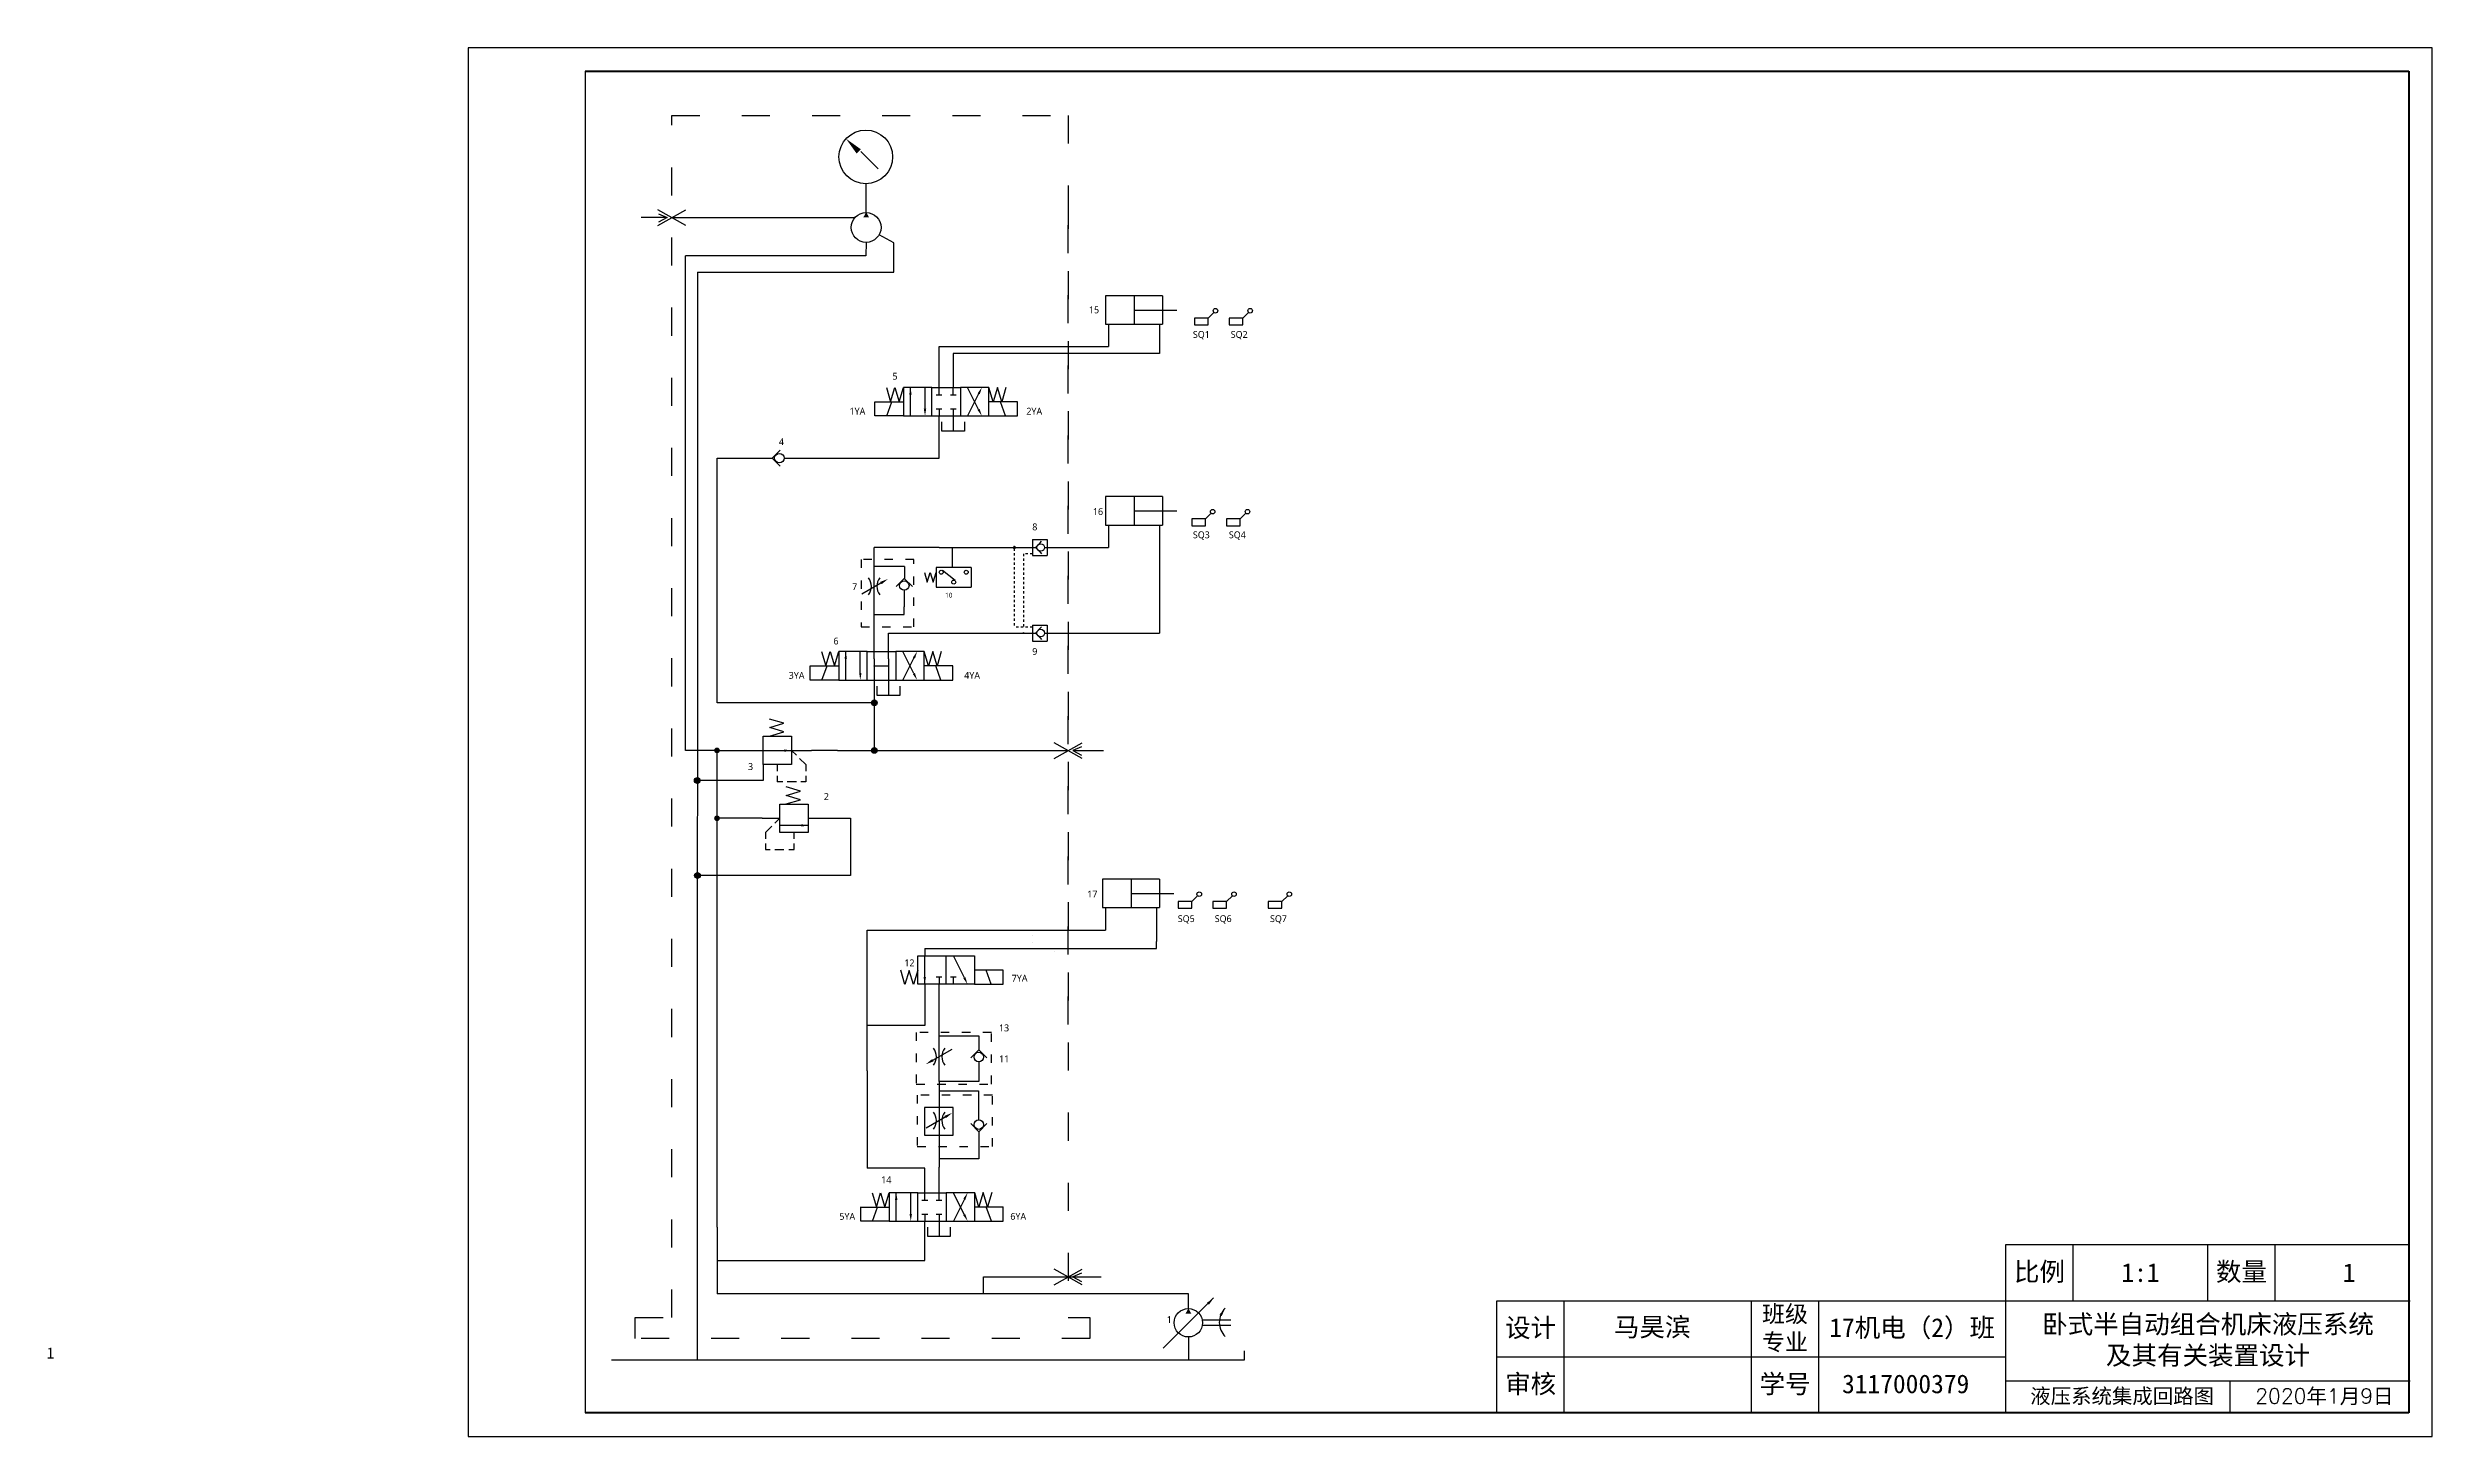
# Model space of a CAD drawing. Extents: x 250 to 760, y 18 to 315.
import ezdxf

# ---------------------------------------------------------------- set-up
doc = ezdxf.new("R2010")
doc.units = 0
doc.header["$LTSCALE"] = 5
doc.header["$MEASUREMENT"] = 0
doc.linetypes.add('ACAD_ISO03W100', pattern=[30, 12, -18])
doc.linetypes.add('虚线', pattern=[2, 1, -1])
doc.layers.get('0').update_dxf_attribs({"linetype": 'CONTINUOUS'})
for name, color, linetype in [('11', 1, 'CONTINUOUS'), ('12', 2, 'CONTINUOUS'), ('明细表', 7, 'CONTINUOUS')]:
    doc.layers.add(name, color=color, linetype=linetype)
doc.layers.add('粗实线', color=3, linetype='CONTINUOUS', lineweight=70)
doc.styles.get("Standard").update_dxf_attribs({"font": ''})
doc.styles.get('Standard').set_extended_font_data('Microsoft YaHei')

# ---------------------------------------------------------------- blocks, each defined once
blk = doc.blocks.new('5221', base_point=(319.6, 303.8))
at = {"layer": '11', "color": 0}
blk.add_line((318.28, 300.92), (315.62, 293.63), dxfattribs=at)
at = {"layer": '12', "color": 0}
blk.add_solid([(317.83, 301.09), (318.73, 300.76), (319.26, 303.63)], dxfattribs=at)
blk = doc.blocks.new('5237', base_point=(345.2, 24.85))
at = {"layer": '11', "color": 0}
for centre, start, end in [((345.2, 30.89), 233.1301, 306.8699), ((345.2, 18.93), 53.1301, 126.8699)]:
    blk.add_arc(centre, 5, start, end, dxfattribs=at)
blk = doc.blocks.new('5236', base_point=(344.9, 43))
at = {"layer": '11', "color": 0}
for p, q in [((342, 47.9), (343.5, 42.9)), ((343.5, 42.9), (345, 47.9)), ((345, 47.9), (346.5, 42.9)), ((346.5, 42.9), (348, 47.9))]:
    blk.add_line(p, q, dxfattribs=at)

msp = doc.modelspace()

# ---------------------------------------------------------------- hatches: boundary and pattern name
at = {"linetype": '虚线', "lineweight": -3, "ltscale": 0.1}
h = msp.add_hatch(color=0, dxfattribs=at)
h.dxf.hatch_style = 1
h.paths.add_polyline_path([(456.09, 207.87), (456.49, 207.87, 1)])
h = msp.add_hatch(color=0, dxfattribs=at)
h.dxf.hatch_style = 1
h.paths.add_polyline_path([(456.09, 207.87), (456.49, 207.87, -1)])
h = msp.add_hatch(color=0, dxfattribs=at)
h.dxf.hatch_style = 1
h.paths.add_polyline_path([(458.05, 189.58), (458.45, 189.58, 1)])
h = msp.add_hatch(color=0, dxfattribs=at)
h.dxf.hatch_style = 1
h.paths.add_polyline_path([(458.05, 189.58), (458.45, 189.58, -1)])
h = msp.add_hatch(color=0, dxfattribs=at)
h.dxf.hatch_style = 1
h.paths.add_polyline_path([(426.16, 182.55), (426.56, 182.55, 1)])
h = msp.add_hatch(color=0, dxfattribs=at)
h.dxf.hatch_style = 1
h.paths.add_polyline_path([(426.16, 182.55), (426.56, 182.55, -1)])
h = msp.add_hatch(color=0, dxfattribs=at)
h.dxf.hatch_style = 1
h.paths.add_polyline_path([(429.61, 182.55), (429.21, 182.55, -1)])
h = msp.add_hatch(color=0, dxfattribs=at)
h.dxf.hatch_style = 1
h.paths.add_polyline_path([(429.61, 182.55), (429.21, 182.55, 1)])
at = {"lineweight": -3, "ltscale": 0.1}
h = msp.add_hatch(color=0, dxfattribs=at)
edge = h.paths.add_edge_path()
edge.add_arc((426.36, 174.68), 0.613, 0, 360)
h = msp.add_hatch(color=0, dxfattribs=at)
edge = h.paths.add_edge_path()
edge.add_arc((392.72, 164.48), 0.613, 0, 360)
h = msp.add_hatch(color=0, dxfattribs=at)
edge = h.paths.add_edge_path()
edge.add_arc((426.36, 164.47), 0.613, 0, 360)
h = msp.add_hatch(color=0, dxfattribs=at)
edge = h.paths.add_edge_path()
edge.add_arc((388.49, 158.03), 0.613, 0, 360)
h = msp.add_hatch(color=0, dxfattribs=at)
edge = h.paths.add_edge_path()
edge.add_arc((392.72, 149.97), 0.613, 0, 360)
h = msp.add_hatch(color=0, dxfattribs=at)
edge = h.paths.add_edge_path()
edge.add_arc((388.54, 137.75), 0.613, 0, 360)

# ---------------------------------------------------------------- linework, layer by layer
at = {"color": 0, "ltscale": 0.1}
for p, q in [((339.5, 314.77), (339.5, 17.77)), ((759.5, 314.77), (339.5, 314.77)), ((759.5, 17.77), (759.5, 314.77)), ((364.5, 309.77), (364.5, 22.77)), ((385.96, 164.48), (385.96, 270.24)), ((388.54, 266.73), (388.45, 34.03)), ((440.2, 242.1), (440.2, 250.83)), ((440.2, 250.83), (476.42, 250.83)), ((392.72, 174.68), (392.72, 226.99)), ((407.06, 226.99), (440.2, 226.99)), ((440.2, 207.87), (460.79, 207.87)), ((442.99, 207.87), (442.99, 203.63)), ((462.74, 207.87), (476.42, 207.87)), ((426.36, 185.61), (426.36, 193.51)), ((429.41, 185.61), (429.41, 189.58)), ((429.41, 189.58), (460.79, 189.58)), ((462.74, 189.58), (473.54, 189.58)), ((426.98, 174.68), (392.72, 174.68)), ((392.72, 164.48), (385.96, 164.48)), ((392.72, 149.97), (392.72, 164.48)), ((392.72, 164.48), (398.3, 164.48)), ((392.72, 69.38), (392.72, 149.97)), ((416.48, 149.97), (421.26, 149.97)), ((421.26, 149.97), (421.26, 137.75)), ((421.26, 137.75), (388.54, 137.75)), ((424.84, 95.96), (424.84, 126.06)), ((424.84, 126.06), (460.79, 126.06)), ((462.74, 126.06), (475.78, 126.06)), ((437.14, 122.1), (460.79, 122.1)), ((462.74, 122.1), (486.73, 122.1)), ((437.15, 75.16), (424.84, 75.16)), ((437.15, 69.87), (437.15, 75.16)), ((392.72, 62.51), (392.72, 69.38)), ((392.72, 55.39), (437.15, 55.39)), ((493.52, 48.27), (392.72, 48.27)), ((339.5, 17.77), (759.5, 17.77))]:
    msp.add_line(p, q, dxfattribs=at)
at = {"color": 0, "linetype": 'ACAD_ISO03W100', "ltscale": 0.1}
for p, q in [((383.05, 43.17), (383.05, 300.3)), ((467.84, 105.82), (467.84, 282)), ((467.84, 282), (467.84, 43.17)), ((467.84, 43.17), (472.47, 43.17)), ((472.47, 43.17), (472.47, 38.68)), ((472.47, 38.68), (375.23, 38.68))]:
    msp.add_line(p, q, dxfattribs=at)
at = {"color": 0, "linetype": 'ACAD_ISO03W100', "lineweight": -3, "ltscale": 0.1}
for p, q in [((383.05, 300.3), (467.84, 300.3)), ((467.84, 300.3), (467.84, 282)), ((375.23, 38.68), (375.23, 43.17)), ((375.23, 43.17), (383.05, 43.17))]:
    msp.add_line(p, q, dxfattribs=at)
at = {"color": 0, "lineweight": -3, "ltscale": 0.1}
for p, q in [((424.62, 279.52), (424.62, 285.67)), ((382.06, 278.42), (376.53, 278.42)), ((380.06, 276.75), (386.05, 280.09)), ((386.05, 276.75), (380.06, 280.09)), ((380.23, 279.22), (382.06, 278.42)), ((382.06, 278.42), (380.23, 277.46)), ((383.07, 278.43), (422.2, 278.43)), ((424.6, 273.14), (424.57, 270.24)), ((430.5, 273.05), (427.39, 274.78)), ((430.5, 271.04), (430.5, 273.05)), ((430.5, 266.73), (430.5, 271.04)), ((424.57, 270.24), (385.96, 270.24)), ((388.54, 266.73), (424.6, 266.73)), ((424.6, 266.73), (430.5, 266.73)), ((460.2, 209.55), (460.2, 207.87)), ((460.2, 209.55), (463.32, 209.55)), ((461.8, 208.89), (462.14, 209.23)), ((463.32, 209.55), (463.32, 206.15)), ((440.2, 207.87), (426.36, 207.87)), ((460.2, 207.87), (460.2, 206.15)), ((460.2, 206.15), (463.32, 206.15)), ((461.8, 206.86), (462.14, 206.52)), ((460.2, 191.26), (463.32, 191.26)), ((460.2, 191.26), (460.2, 189.58)), ((460.2, 189.58), (460.2, 187.85)), ((461.8, 190.59), (462.14, 190.93)), ((463.32, 191.26), (463.32, 187.85)), ((473.54, 189.58), (487.37, 189.58)), ((426.36, 184.04), (426.36, 181.06)), ((429.41, 184.04), (429.41, 181.06)), ((460.2, 187.85), (463.32, 187.85)), ((461.8, 188.56), (462.14, 188.22)), ((426.36, 182.55), (429.41, 182.55)), ((418.52, 164.48), (421.05, 164.47)), ((440.2, 164.47), (467.84, 164.43)), ((470.83, 162.76), (464.84, 166.1)), ((464.84, 162.76), (470.83, 166.1)), ((470.66, 165.23), (468.83, 164.43)), ((468.83, 164.43), (470.66, 163.47)), ((468.83, 164.43), (475.37, 164.43)), ((402.58, 161.43), (402.58, 158.03)), ((402.58, 158.03), (388.49, 158.03)), ((460.79, 126.06), (462.74, 126.06)), ((486.73, 122.1), (486.73, 123.64)), ((437.14, 122.1), (437.14, 120.55)), ((460.79, 122.1), (462.74, 122.1)), ((464.82, 121.41), (464.82, 121.41)), ((437.14, 112.24), (437.14, 105.66)), ((440.2, 104.28), (440.2, 114.47)), ((437.14, 105.66), (424.84, 105.66)), ((440.2, 93.68), (440.2, 104.28)), ((440.2, 103.44), (448.71, 103.44)), ((448.71, 103.44), (448.71, 100.42)), ((448.7, 97.89), (448.7, 97.89)), ((448.7, 97.89), (448.7, 97.89)), ((448.7, 97.89), (448.71, 93.68)), ((424.84, 95.96), (424.84, 85.35)), ((448.71, 93.68), (440.2, 93.68)), ((424.84, 85.35), (424.84, 75.16)), ((392.72, 62.51), (392.72, 48.27)), ((668.3, 58.77), (754.5, 58.77)), ((449.7, 48.27), (449.7, 51.86)), ((449.7, 51.86), (467.84, 51.86)), ((470.83, 50.2), (464.84, 53.53)), ((464.84, 50.2), (470.83, 53.53)), ((467.84, 51.86), (474.84, 51.86)), ((470.66, 52.66), (468.83, 51.86)), ((468.83, 51.86), (470.66, 50.9))]:
    msp.add_line(p, q, dxfattribs=at)
at = {"color": 0}
for p, q in [((440.83, 232.72), (440.83, 234.73)), ((443.24, 236.02), (443.24, 232.72)), ((445.65, 234.73), (445.65, 232.72)), ((445.65, 232.72), (440.83, 232.72)), ((494.23, 213.97), (494.23, 212.51)), ((432.78, 203.79), (432.78, 201.25)), ((429.41, 179.53), (429.41, 176.23)), ((427, 176.23), (427, 178.24)), ((431.81, 176.23), (427, 176.23)), ((431.81, 178.24), (431.81, 176.23)), ((491.35, 132.16), (491.35, 130.7)), ((437.14, 114.47), (437.14, 112.23)), ((440.2, 91.67), (448.64, 91.67)), ((448.71, 82.93), (448.71, 77.11)), ((448.71, 77.11), (440.2, 77.11)), ((440.2, 69.87), (440.2, 75.37)), ((437.79, 60.49), (437.79, 62.5)), ((440.2, 63.79), (440.2, 60.49)), ((442.61, 62.5), (442.61, 60.49)), ((442.61, 60.49), (437.79, 60.49)), ((505.43, 36.04), (505.43, 34.03)), ((505.43, 34.03), (370.19, 34.03))]:
    msp.add_line(p, q, dxfattribs=at)
at = {"lineweight": 30}
msp.add_line((754.5, 226.77), (754.5, 70.77), dxfattribs=at)
at = {"color": 0, "linetype": 'ACAD_ISO03W100', "ltscale": 0.03}
for p, q in [((423.52, 205.32), (423.52, 190.9)), ((434.82, 205.32), (423.52, 205.32)), ((434.82, 190.9), (434.82, 205.32)), ((423.52, 190.9), (434.82, 190.9)), ((435.33, 104.13), (435.33, 93.12)), ((451.39, 104.13), (435.33, 104.13)), ((451.39, 93.12), (451.39, 104.13)), ((435.33, 93.12), (451.39, 93.12)), ((435.55, 90.75), (435.55, 79.74)), ((451.61, 90.75), (435.55, 90.75)), ((451.61, 79.74), (451.61, 90.75)), ((435.55, 79.74), (451.61, 79.74))]:
    msp.add_line(p, q, dxfattribs=at)
at = {"color": 0, "linetype": '虚线', "lineweight": -3, "ltscale": 0.1}
for p, q in [((456.29, 207.67), (456.29, 190.87)), ((460.2, 206.5), (458.25, 206.5)), ((458.25, 206.5), (458.25, 190.87)), ((460.2, 206.5), (460.2, 206.5)), ((460.2, 190.87), (456.29, 190.87)), ((460.2, 124.83), (460.2, 124.83)), ((460.2, 123.37), (460.2, 123.37))]:
    msp.add_line(p, q, dxfattribs=at)
at = {"color": 0, "lineweight": -3, "ltscale": 0.1}
for centre, radius in [((424.6, 276.33), 3.19), ((426.36, 174.68), 0.613), ((426.36, 164.47), 0.613), ((388.49, 158.03), 0.613), ((388.54, 137.75), 0.613)]:
    msp.add_circle(centre, radius, dxfattribs=at)
at = {"color": 0, "linetype": '虚线', "lineweight": -3, "ltscale": 0.1}
for radius in [0.2, 2.842170943040401e-14]:
    msp.add_circle((456.29, 207.87), radius, dxfattribs=at)
for start, end in [(360, 180), (180, 0)]:
    msp.add_arc((456.29, 207.87), 0.2, start, end, dxfattribs=at)
at = {"layer": '11', "color": 0}
for p, q in [((423.44, 292.59), (427.2, 288.83)), ((475.78, 261.72), (475.78, 255.63)), ((487.95, 261.72), (475.78, 261.72)), ((481.95, 261.72), (481.95, 255.63)), ((487.96, 261.72), (487.96, 255.63)), ((475.78, 255.63), (487.95, 255.63)), ((476.42, 255.63), (476.42, 250.83)), ((481.95, 258.67), (491.07, 258.67)), ((487.37, 255.63), (487.37, 249.34)), ((494.81, 256.93), (494.81, 255.47)), ((497.73, 256.93), (494.81, 256.93)), ((494.81, 255.47), (497.73, 255.47)), ((497.73, 256.93), (498.97, 258.17)), ((497.73, 255.47), (497.73, 256.93)), ((502.24, 256.93), (502.24, 255.47)), ((505.16, 256.93), (502.24, 256.93)), ((502.24, 255.47), (505.16, 255.47)), ((505.16, 256.93), (506.4, 258.17)), ((505.16, 255.47), (505.16, 256.93)), ((487.37, 249.34), (443.24, 249.34)), ((443.24, 249.34), (443.24, 242.1)), ((428.93, 242.1), (429.83, 239.06)), ((429.83, 239.06), (430.75, 242.09)), ((430.75, 242.09), (431.66, 239.06)), ((431.66, 239.06), (432.58, 242.1)), ((438.67, 242.1), (432.58, 242.1)), ((432.58, 242.1), (432.58, 236.01)), ((434.11, 236.04), (434.11, 242.12)), ((437.2, 237.55), (437.2, 242.1)), ((438.67, 236.01), (438.67, 242.1)), ((438.69, 242.1), (444.78, 242.1)), ((439.59, 240.52), (440.81, 240.52)), ((440.2, 240.52), (440.2, 242.1)), ((442.63, 240.52), (443.85, 240.52)), ((443.24, 240.52), (443.24, 242.1)), ((444.77, 242.1), (444.77, 236.01)), ((450.86, 242.1), (444.77, 242.1)), ((448.65, 237.41), (446.27, 242.13)), ((448.67, 240.74), (446.3, 236.03)), ((450.86, 236.01), (450.86, 242.1)), ((451.78, 239.06), (450.87, 242.1)), ((452.7, 242.09), (451.78, 239.06)), ((453.61, 239.06), (452.7, 242.09)), ((454.51, 242.1), (453.61, 239.06)), ((426.49, 239.05), (432.57, 239.05)), ((426.49, 236.01), (426.49, 239.05)), ((432.57, 236.01), (426.49, 236.01)), ((429, 236.01), (430.11, 239.05)), ((432.58, 236.01), (438.67, 236.01)), ((438.69, 236.02), (444.78, 236.02)), ((439.59, 237.55), (440.81, 237.55)), ((440.2, 237.55), (440.2, 236.02)), ((440.2, 226.99), (440.2, 236.02)), ((442.63, 237.55), (443.85, 237.55)), ((443.24, 237.55), (443.24, 236.02)), ((444.77, 236.01), (450.86, 236.01)), ((456.95, 239.05), (450.87, 239.05)), ((450.87, 236.01), (456.95, 236.01)), ((454.44, 236.01), (453.33, 239.05)), ((456.95, 236.01), (456.95, 239.05)), ((392.72, 226.99), (404.53, 226.99)), ((406.25, 228.71), (404.53, 226.99)), ((404.53, 226.99), (406.25, 225.27)), ((475.78, 218.76), (475.78, 212.67)), ((487.95, 218.76), (475.78, 218.76)), ((481.95, 218.76), (481.95, 212.68)), ((481.95, 215.71), (491.07, 215.71)), ((487.96, 218.77), (487.96, 212.68)), ((497.15, 213.97), (498.39, 215.21)), ((504.58, 213.97), (505.82, 215.21)), ((475.78, 212.67), (487.95, 212.67)), ((476.42, 212.68), (476.42, 207.87)), ((487.37, 212.68), (487.37, 189.58)), ((497.15, 213.97), (494.23, 213.97)), ((494.23, 212.51), (497.15, 212.51)), ((497.15, 212.51), (497.15, 213.97)), ((501.66, 213.97), (501.66, 212.51)), ((504.58, 213.97), (501.66, 213.97)), ((501.66, 212.51), (504.58, 212.51)), ((504.58, 212.51), (504.58, 213.97)), ((426.36, 193.51), (426.36, 207.87)), ((461.8, 208.89), (460.79, 207.87)), ((461.8, 206.86), (460.79, 207.87)), ((432.78, 203.79), (426.36, 203.79)), ((432.77, 201.25), (431.05, 199.53)), ((434.49, 199.53), (432.77, 201.25)), ((439.61, 203.63), (439.61, 199.37)), ((447.06, 203.63), (439.61, 203.63)), ((439.61, 199.37), (447.06, 199.37)), ((443.63, 200.79), (440.95, 202.94)), ((447.06, 203.63), (447.06, 199.37)), ((432.76, 198.73), (432.77, 195.19)), ((432.77, 193.51), (432.77, 195.19)), ((426.36, 193.51), (432.77, 193.51)), ((461.8, 190.59), (460.79, 189.58)), ((461.8, 188.56), (460.79, 189.58)), ((415.1, 185.61), (416, 182.57)), ((416, 182.57), (416.91, 185.6)), ((416.91, 185.6), (417.83, 182.57)), ((417.83, 182.57), (418.74, 185.61)), ((424.84, 185.61), (418.75, 185.61)), ((418.75, 185.61), (418.75, 179.53)), ((420.27, 179.56), (420.27, 185.63)), ((423.36, 181.06), (423.36, 185.61)), ((424.84, 179.53), (424.84, 185.61)), ((424.86, 185.61), (430.94, 185.61)), ((426.36, 184.04), (426.36, 185.61)), ((429.41, 184.04), (429.41, 185.61)), ((430.94, 185.61), (430.94, 179.53)), ((437.03, 185.61), (430.94, 185.61)), ((434.82, 180.92), (432.44, 185.64)), ((434.83, 184.25), (432.47, 179.54)), ((437.95, 182.57), (437.03, 185.61)), ((437.03, 179.53), (437.03, 185.61)), ((438.86, 185.6), (437.95, 182.57)), ((439.78, 182.57), (438.86, 185.6)), ((440.68, 185.61), (439.78, 182.57)), ((412.66, 182.56), (418.74, 182.56)), ((412.66, 179.52), (412.66, 182.56)), ((418.74, 179.52), (412.66, 179.52)), ((415.17, 179.52), (416.28, 182.56)), ((418.75, 179.53), (424.84, 179.53)), ((424.86, 179.53), (430.94, 179.53)), ((426.36, 181.06), (426.36, 179.53)), ((426.36, 179.53), (426.36, 164.47)), ((429.41, 181.06), (429.41, 179.53)), ((430.94, 179.53), (437.03, 179.53)), ((443.12, 182.56), (437.04, 182.56)), ((437.04, 179.52), (443.12, 179.52)), ((440.61, 179.52), (439.5, 182.56)), ((443.12, 179.52), (443.12, 182.56)), ((407.02, 170.27), (403.98, 171.19)), ((403.98, 167.54), (407.02, 168.45)), ((403.99, 169.36), (407.02, 170.27)), ((407.02, 168.45), (403.99, 169.36)), ((398.3, 164.48), (402.58, 164.48)), ((402.56, 164.47), (408.65, 164.47)), ((402.58, 161.43), (402.58, 167.52)), ((402.58, 167.52), (408.67, 167.52)), ((408.67, 167.52), (408.67, 161.43)), ((408.67, 164.48), (412.9, 164.48)), ((418.52, 164.48), (412.9, 164.48)), ((421.05, 164.47), (440.2, 164.47)), ((408.67, 161.43), (402.58, 161.43)), ((406.13, 153.01), (412.21, 153.01)), ((406.13, 146.93), (406.13, 153.01)), ((410.57, 155.75), (407.52, 156.67)), ((407.52, 153.02), (410.57, 153.93)), ((407.53, 154.84), (410.57, 155.75)), ((410.57, 153.93), (407.53, 154.84)), ((412.21, 153.01), (412.21, 146.93)), ((402.4, 149.97), (392.72, 149.97)), ((402.4, 149.97), (406.13, 149.97)), ((406.16, 148.46), (412.25, 148.46)), ((412.21, 149.97), (416.48, 149.97)), ((412.21, 146.93), (406.13, 146.93)), ((475.14, 136.94), (475.14, 130.86)), ((487.31, 136.94), (475.14, 136.94)), ((481.31, 136.94), (481.31, 130.86)), ((481.31, 133.9), (490.43, 133.9)), ((487.32, 136.95), (487.32, 130.86)), ((494.27, 132.16), (495.5, 133.39)), ((501.69, 132.16), (502.93, 133.39)), ((513.52, 132.16), (514.76, 133.39)), ((475.14, 130.86), (487.31, 130.86)), ((475.78, 130.86), (475.78, 126.06)), ((486.73, 130.86), (486.73, 123.64)), ((494.27, 132.16), (491.35, 132.16)), ((491.35, 130.7), (494.27, 130.7)), ((494.27, 130.7), (494.27, 132.16)), ((498.77, 132.16), (498.77, 130.7)), ((501.69, 132.16), (498.77, 132.16)), ((498.77, 130.7), (501.69, 130.7)), ((501.69, 130.7), (501.69, 132.16)), ((510.6, 132.16), (510.6, 130.7)), ((513.52, 132.16), (510.6, 132.16)), ((510.6, 130.7), (513.52, 130.7)), ((513.52, 130.7), (513.52, 132.16)), ((432.91, 114.4), (432, 117.44)), ((433.82, 117.43), (432.91, 114.4)), ((434.74, 114.4), (433.82, 117.43)), ((435.64, 117.44), (434.74, 114.4)), ((435.64, 120.56), (447.81, 120.56)), ((435.64, 114.47), (435.64, 120.55)), ((437.14, 114.47), (437.14, 120.56)), ((441.72, 114.49), (441.72, 120.58)), ((445.61, 115.84), (443.26, 120.56)), ((447.81, 120.56), (447.81, 114.47)), ((453.89, 117.51), (447.81, 117.51)), ((451.38, 114.47), (450.27, 117.51)), ((453.89, 114.47), (453.89, 117.51)), ((441.72, 114.47), (435.64, 114.47)), ((440.81, 116), (439.59, 116)), ((440.2, 116), (440.2, 114.47)), ((440.2, 114.47), (440.2, 114.47)), ((447.81, 114.47), (441.72, 114.47)), ((443.86, 116), (442.64, 116)), ((443.25, 116), (443.25, 114.47)), ((447.81, 114.47), (453.89, 114.47)), ((446.99, 98.7), (448.71, 100.42)), ((448.71, 100.42), (450.43, 98.7)), ((440.2, 93.68), (440.2, 75.37)), ((443.21, 88.11), (437.11, 88.11)), ((437.11, 88.11), (437.11, 82.21)), ((443.21, 82.21), (443.21, 88.11)), ((448.72, 85.45), (448.71, 91.67)), ((437.11, 82.21), (443.22, 82.21)), ((446.99, 84.65), (448.71, 82.93)), ((448.71, 82.93), (450.43, 84.65)), ((423.45, 63.81), (423.45, 66.85)), ((423.45, 66.82), (429.53, 66.82)), ((425.89, 69.86), (426.79, 66.82)), ((425.96, 63.78), (427.07, 66.82)), ((426.79, 66.82), (427.71, 69.86)), ((427.71, 69.86), (428.62, 66.82)), ((428.62, 66.82), (429.53, 69.86)), ((435.63, 69.87), (429.54, 69.87)), ((429.54, 69.87), (429.54, 63.78)), ((431.06, 63.81), (431.06, 69.89)), ((434.15, 65.32), (434.15, 69.87)), ((435.63, 63.78), (435.63, 69.87)), ((435.65, 69.87), (441.73, 69.87)), ((436.55, 68.29), (437.77, 68.29)), ((437.15, 68.29), (437.15, 69.87)), ((439.59, 68.29), (440.81, 68.29)), ((440.2, 68.29), (440.2, 69.87)), ((441.73, 69.87), (441.73, 63.78)), ((447.82, 69.87), (441.73, 69.87)), ((445.61, 65.17), (443.23, 69.9)), ((445.63, 68.51), (443.26, 63.8)), ((447.82, 63.78), (447.82, 69.87)), ((448.74, 66.82), (447.83, 69.86)), ((453.91, 66.82), (447.83, 66.82)), ((449.65, 69.89), (448.74, 66.86)), ((450.57, 66.86), (449.65, 69.89)), ((451.4, 63.81), (450.29, 66.85)), ((451.47, 69.9), (450.57, 66.86)), ((453.91, 63.81), (453.91, 66.85)), ((429.53, 63.81), (423.45, 63.81)), ((429.54, 63.78), (435.63, 63.78)), ((435.65, 63.79), (441.73, 63.79)), ((436.55, 65.32), (437.77, 65.32)), ((437.15, 65.32), (437.15, 63.79)), ((437.15, 55.39), (437.15, 63.79)), ((439.59, 65.32), (440.81, 65.32)), ((440.2, 65.32), (440.2, 63.79)), ((441.73, 63.78), (447.82, 63.78)), ((447.83, 63.78), (453.91, 63.78)), ((498.91, 47.36), (488.15, 36.61)), ((493.52, 45.05), (493.52, 48.27)), ((496.48, 42.67), (502.62, 42.67)), ((502.62, 41.45), (496.49, 41.45)), ((493.52, 38.99), (493.52, 34.03))]:
    msp.add_line(p, q, dxfattribs=at)
for centre, radius in [((424.53, 291.41), 5.74), ((499.3, 258.51), 0.486), ((506.73, 258.51), 0.486), ((406.05, 226.99), 1.01), ((498.72, 215.55), 0.486), ((506.15, 215.55), 0.486), ((461.94, 207.87), 0.8), ((432.77, 199.74), 1.01), ((440.67, 202.59), 0.426), ((443.34, 200.46), 0.426), ((446, 202.59), 0.426), ((461.94, 189.58), 0.8), ((495.84, 133.73), 0.486), ((503.26, 133.74), 0.486), ((515.09, 133.74), 0.486), ((448.7, 98.9), 1.01), ((448.7, 84.44), 1.01), ((493.51, 42.06), 3.04)]:
    msp.add_circle(centre, radius, dxfattribs=at)
msp.add_arc((504.41, 42.14), 4.28, 134.6929, 225.3648, dxfattribs=at)
at = {"layer": '12', "color": 0}
for p, q in [((408.66, 164.49), (409.69, 163.46)), ((405.62, 161.43), (405.62, 160.03)), ((405.62, 159.06), (405.62, 157.77)), ((410.38, 162.77), (411.71, 161.44)), ((411.69, 161.43), (411.69, 160.03)), ((411.69, 159.06), (411.69, 157.77)), ((406.77, 157.77), (405.61, 157.77)), ((409.7, 157.77), (407.75, 157.77)), ((411.71, 157.77), (410.67, 157.77)), ((404.41, 148.26), (403.08, 146.93)), ((406.13, 149.98), (405.1, 148.95)), ((403.08, 143.26), (404.12, 143.26)), ((403.1, 146.93), (403.1, 145.53)), ((403.1, 144.55), (403.1, 143.26)), ((405.1, 143.26), (407.04, 143.26)), ((408.07, 143.26), (409.23, 143.26)), ((409.17, 146.93), (409.17, 145.53)), ((409.17, 144.55), (409.17, 143.26))]:
    msp.add_line(p, q, dxfattribs=at)
for points in [[(422.58, 292.12), (423.49, 293.03), (420.31, 295.3)], [(424.62, 279.57), (424.02, 278.51), (425.23, 278.51)], [(433.83, 240.58), (434.34, 240.58), (434.08, 242.12)], [(448.44, 240.85), (448.9, 240.62), (449.36, 242.11)], [(437.45, 237.55), (436.94, 237.55), (437.2, 236.02)], [(448.88, 237.52), (448.42, 237.29), (449.34, 236.04)], [(419.99, 184.1), (420.5, 184.1), (420.25, 185.63)], [(434.61, 184.37), (435.06, 184.14), (435.52, 185.62)], [(423.62, 181.06), (423.11, 181.06), (423.36, 179.53)], [(435.04, 181.03), (434.59, 180.8), (435.5, 179.55)], [(407.12, 164.19), (407.12, 164.7), (408.65, 164.44)], [(410.72, 148.18), (410.72, 148.69), (412.25, 148.43)], [(437.4, 116), (436.89, 116), (437.14, 114.47)], [(445.84, 115.96), (445.38, 115.73), (446.29, 114.47)], [(430.78, 68.35), (431.3, 68.35), (431.04, 69.89)], [(445.4, 68.62), (445.85, 68.39), (446.31, 69.88)], [(434.41, 65.32), (433.9, 65.32), (434.15, 63.79)], [(445.83, 65.29), (445.38, 65.06), (446.3, 63.81)], [(497.49, 46.34), (497.91, 45.93), (498.94, 47.37)], [(493.52, 45.1), (492.91, 44.04), (494.13, 44.04)], [(500.18, 43.86), (500.67, 43.54), (501.38, 45.17)]]:
    msp.add_solid(points, dxfattribs=at)
at = {"layer": '明细表', "lineweight": -3}
for p, q in [((668.3, 22.77), (668.3, 58.77)), ((682.7, 46.77), (682.7, 58.77)), ((711.5, 46.77), (711.5, 58.77)), ((725.9, 46.77), (725.9, 58.77)), ((559.5, 22.77), (559.5, 46.77)), ((559.5, 46.77), (754.77, 46.77)), ((573.9, 22.77), (573.9, 46.77)), ((613.9, 22.77), (613.9, 46.77)), ((613.9, 46.77), (754.77, 46.77)), ((613.9, 46.77), (754.77, 46.77)), ((628.3, 22.77), (628.3, 46.77)), ((559.5, 34.77), (668.3, 34.77)), ((559.5, 22.77), (559.5, 30.77)), ((668.3, 29.63), (754.77, 29.63)), ((716.21, 29.63), (716.21, 22.77))]:
    msp.add_line(p, q, dxfattribs=at)
at = {"layer": '粗实线'}
for p, q in [((364.5, 309.77), (754.5, 309.77)), ((754.5, 309.77), (754.5, 22.77)), ((754.5, 22.77), (364.5, 22.77))]:
    msp.add_line(p, q, dxfattribs=at)

# ---------------------------------------------------------------- block references
at = {"color": 0, "linetype": '虚线', "lineweight": -3, "ltscale": 0.1, "xscale": 0.6084000000001053, "yscale": 0.6084000000001053, "zscale": 0.6084000000001053, "rotation": 319.9999999999926}
msp.add_blockref('5221', (429.52, 201.1), dxfattribs=at)
at = {"color": 0, "xscale": 0.6084000000000032, "yscale": 0.6084000000000032, "zscale": 0.6084000000000032, "rotation": 90}
msp.add_blockref('5237', (426.36, 199.56), dxfattribs=at)
at = {"color": 0, "xscale": 0.4258800000000527, "yscale": 0.4258800000000527, "zscale": 0.4258800000000527}
msp.add_blockref('5236', (438.29, 200.47), dxfattribs=at)
at = {"layer": '11', "color": 0}
for name, p, xscale, yscale, zscale, rotation in [('5221', (437.14, 97.4), 0.6084000000001053, 0.6084000000001053, 0.6084000000001053, 139.9999999999926), ('5237', (440.26, 98.97), 0.6084000000000032, 0.6084000000000032, 0.6084000000000032, 90), ('5221', (443.25, 86.89), 0.6084000000001053, 0.6084000000001053, 0.6084000000001053, 319.9999999999926), ('5237', (440.26, 85.29), 0.6084000000000032, 0.6084000000000032, 0.6084000000000032, 90)]:
    msp.add_blockref(name, p, dxfattribs=dict(at, xscale=xscale, yscale=yscale, zscale=zscale, rotation=rotation))

# ---------------------------------------------------------------- texts
at = {"color": 0, "attachment_point": 1}
for s, insert, char_height, width in [('15', (472.25, 259.44), 1.46, 4.1405), ('{\\fMicrosoft YaHei|b0|i0|c134|p34;SQ1}', (494.48, 254.17), 1.4602, 4.1405), ('{\\fMicrosoft YaHei|b0|i0|c134|p34;SQ2}', (502.57, 254.17), 1.4602, 4.1405), ('5', (430.23, 245.24), 1.46, 4.1405), ('1YA', (421.06, 237.75), 1.46, 4.1405), ('2YA', (458.87, 237.75), 1.46, 4.1405), ('4', (405.96, 231.23), 1.46, 4.1405), ('16', (473.1, 216.29), 1.46, 4.1405), ('8', (460.13, 213.01), 1.46, 4.1405), ('{\\fMicrosoft YaHei|b0|i0|c134|p34;SQ3}', (494.48, 211.32), 1.4602, 4.1405), ('{\\fMicrosoft YaHei|b0|i0|c134|p34;SQ4}', (502.17, 211.32), 1.4602, 4.1405), ('7', (421.61, 200.23), 1.46, 4.1405), ('10', (441.5, 198.19), 1.022, 2.8984), ('6', (417.62, 188.6), 1.46, 4.1405), ('9', (460.13, 186.36), 1.46, 4.1405), ('3YA', (408.05, 181.26), 1.46, 4.1405), ('4YA', (445.58, 181.26), 1.46, 4.1405), ('3', (399.36, 161.75), 1.46, 4.1405), ('2', (415.57, 155.34), 1.46, 4.1405), ('17', (471.89, 134.48), 1.46, 4.1405), ('{\\fMicrosoft YaHei|b0|i0|c134|p34;SQ5}', (491.25, 129.22), 1.4602, 4.1405), ('{\\fMicrosoft YaHei|b0|i0|c134|p34;SQ6}', (499.15, 129.22), 1.4602, 4.1405), ('{\\fMicrosoft YaHei|b0|i0|c134|p34;SQ7}', (510.97, 129.22), 1.4602, 4.1405), ('12', (432.78, 119.76), 1.46, 4.1405), ('7YA', (455.74, 116.49), 1.46, 4.1405), ('13', (453.02, 105.86), 1.46, 4.1405), ('11', (453.04, 99.24), 1.46, 4.1405), ('14', (427.83, 73.37), 1.46, 4.1405), ('5YA', (418.88, 65.55), 1.46, 4.1405), ('6YA', (455.44, 65.55), 1.46, 4.1405), ('1', (488.88, 43.48), 1.46, 4.1405)]:
    msp.add_mtext(s, dxfattribs=dict(at, insert=insert, char_height=char_height, width=width))
at = {"layer": '明细表', "lineweight": -3, "attachment_point": 5}
for s, insert, char_height, width in [('{\\fSimSun|b0|i0|c134|p2;比例}', (675.5, 52.77), 4, 14.4), ('{\\fSimSun|b1|i0|c134|p2;1:1}', (697.1, 52.77), 4, 28.8), ('{\\fSimSun|b0|i0|c134|p2;数量}', (718.7, 52.77), 4, 14.4), ('{\\fSimSun|b1|i0|c134|p2; 1}', (740.34, 52.77), 4, 28.865), ('{\\fSimSun|b0|i0|c134|p2;班级\\P专业}', (621.09, 40.75), 3.6, 12.96), ('{\\fSimSun|b0|i0|c134|p2;设计}', (566.7, 40.77), 4, 14.4), ('{\\fSimSun|b0|i0|c134|p2;马昊滨}', (592.7, 40.94), 4, 39.435), ('{\\fSimSun|b0|i0|c134|p2;17机电（2）班}', (648.28, 40.77), 4, 47.1235), ('{\\fSimSun|b0|i0|c134|p2;\\H0.8333x;卧式半自动组合机床液压系统\\P及其有关装置设计\\H1.2x; }', (711.54, 38.2), 4.8, 86.465), ('{\\fSimSun|b1|i0|c134|p2; 1}', (249.39, 35.59), 2.4, 17.319), ('{\\fSimSun|b0|i0|c134|p2;审核}', (566.7, 28.77), 4, 14.4), ('{\\fSimSun|b0|i0|c134|p2;学号}', (621.1, 28.77), 4, 14.4), ('{\\fSimSun|b0|i0|c134|p2;3117000379}', (646.89, 28.96), 4, 14.4), ('{\\fSimSun|b0|i0|c134|p2;液压系统集成回路图}', (693.18, 26.2), 3.2, 49.7452), ('{\\Ftxt,chineset|c134;2020\\fSimSun|b0|i0|c134|p2;年\\Ftxt,chineset|c134;1\\fSimSun|b0|i0|c134|p2;月\\Ftxt,chineset|c134;9\\fSimSun|b0|i0|c134|p2;日}', (736.41, 26.2), 3.2, 36.7198)]:
    msp.add_mtext(s, dxfattribs=dict(at, insert=insert, char_height=char_height, width=width))

doc.saveas('drawing.dxf')
